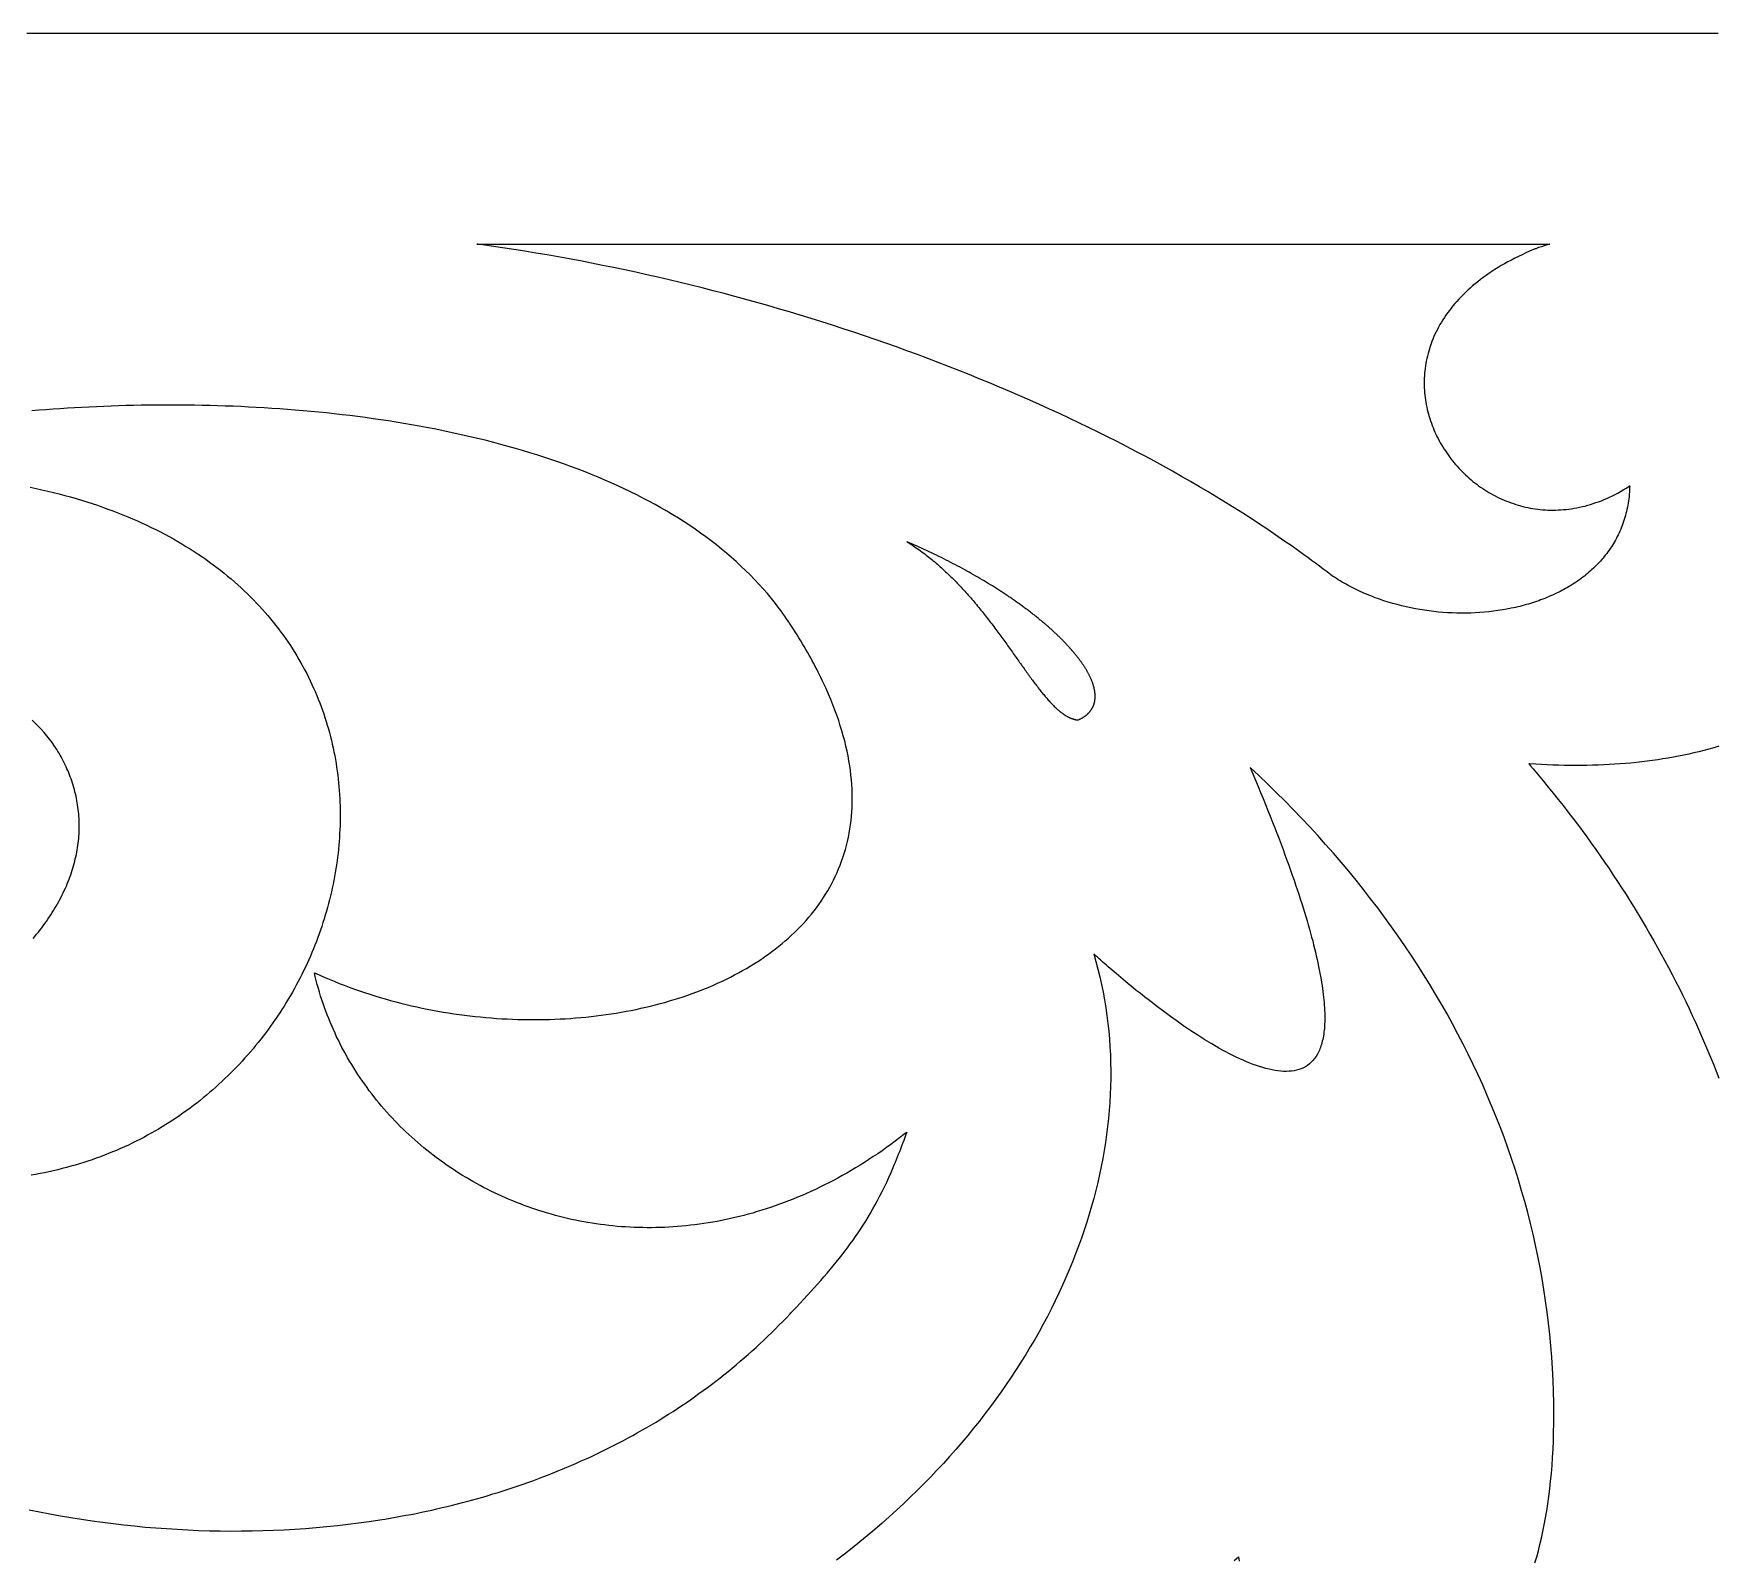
# Model space of a CAD drawing. Extents: x -52 to 65, y -90 to -50.
# Drawn here: x 10.97 to 35.58, y -72.42 to -50.12 of the extents above; entities that cross this region are included whole.
import ezdxf

# ---------------------------------------------------------------- set-up
doc = ezdxf.new("R2010")
doc.units = 0
doc.header["$MEASUREMENT"] = 0
doc.layers.add('LAYER_1', color=18, linetype='CONTINUOUS')

msp = doc.modelspace()

# ---------------------------------------------------------------- linework, layer by layer
at = {"layer": 'LAYER_1'}
for points in [[(35.609, -50.116), (34.656, -50.116), (33.697, -50.116), (32.733, -50.116), (31.763, -50.116), (30.789, -50.116), (29.81, -50.116), (28.827, -50.116), (27.84, -50.116), (26.85, -50.116), (25.857, -50.116), (23.864, -50.116), (21.863, -50.116), (17.853, -50.116), (15.848, -50.116), (13.849, -50.116), (11.857, -50.116), (10.865, -50.116)], [(10.9, -71.713), (11.052, -71.744), (11.205, -71.773), (11.358, -71.801), (11.512, -71.827), (11.666, -71.851), (11.821, -71.874), (11.976, -71.896), (12.131, -71.915), (12.286, -71.933), (12.442, -71.95), (12.598, -71.965), (12.754, -71.978), (12.91, -71.989), (13.067, -71.999), (13.223, -72.008), (13.38, -72.014), (13.537, -72.019), (13.693, -72.022), (13.85, -72.024), (14.007, -72.023), (14.163, -72.021), (14.32, -72.018), (14.476, -72.012), (14.633, -72.005), (14.789, -71.996), (14.945, -71.985), (15.101, -71.973), (15.256, -71.959), (15.411, -71.943), (15.566, -71.925), (15.721, -71.905), (15.875, -71.884), (16.029, -71.861), (16.105, -71.848), (16.182, -71.835), (16.259, -71.822), (16.335, -71.808), (16.411, -71.794), (16.487, -71.78), (16.563, -71.765), (16.639, -71.749), (16.715, -71.733), (16.791, -71.717), (16.866, -71.7), (16.942, -71.682), (17.017, -71.664), (17.092, -71.646), (17.167, -71.627), (17.241, -71.608), (17.316, -71.588), (17.39, -71.568), (17.465, -71.547), (17.539, -71.526), (17.613, -71.504), (17.686, -71.482), (17.76, -71.459), (17.833, -71.436), (17.906, -71.412), (17.979, -71.388), (18.052, -71.364), (18.125, -71.339), (18.197, -71.313), (18.269, -71.287), (18.341, -71.26), (18.413, -71.233), (18.484, -71.206), (18.556, -71.178), (18.627, -71.149), (18.698, -71.12), (18.768, -71.091), (18.838, -71.061), (18.909, -71.03), (18.978, -70.999), (19.048, -70.968), (19.118, -70.936), (19.187, -70.903), (19.256, -70.87), (19.324, -70.837), (19.392, -70.803), (19.461, -70.768), (19.528, -70.733), (19.596, -70.698), (19.663, -70.662), (19.73, -70.625), (19.797, -70.588), (19.863, -70.55), (19.929, -70.512), (19.995, -70.474), (20.061, -70.434), (20.126, -70.395), (20.191, -70.355), (20.255, -70.314), (20.32, -70.273), (20.384, -70.231), (20.447, -70.189), (20.511, -70.146), (20.574, -70.103), (20.636, -70.059), (20.699, -70.014), (20.761, -69.969), (20.822, -69.924), (20.884, -69.878), (20.944, -69.832), (21.005, -69.785), (21.065, -69.737), (21.125, -69.689), (21.185, -69.64), (21.244, -69.591), (21.303, -69.541), (21.361, -69.491), (21.419, -69.44), (21.477, -69.389), (21.534, -69.337), (21.591, -69.285), (21.647, -69.232), (21.704, -69.178), (21.759, -69.124), (21.815, -69.07), (21.869, -69.014), (21.924, -68.959), (21.978, -68.903), (22.032, -68.846), (22.045, -68.831), (22.048, -68.828), (22.049, -68.827), (22.05, -68.827), (22.05, -68.826), (22.051, -68.825), (22.054, -68.822), (22.068, -68.807), (22.124, -68.748), (22.178, -68.69), (22.231, -68.632), (22.283, -68.576), (22.334, -68.52), (22.384, -68.465), (22.433, -68.411), (22.481, -68.357), (22.528, -68.303), (22.574, -68.25), (22.619, -68.196), (22.664, -68.143), (22.707, -68.091), (22.75, -68.038), (22.792, -67.985), (22.833, -67.931), (22.874, -67.878), (22.913, -67.824), (22.953, -67.77), (22.991, -67.715), (23.029, -67.66), (23.066, -67.604), (23.103, -67.547), (23.139, -67.49), (23.175, -67.431), (23.21, -67.372), (23.244, -67.311), (23.279, -67.249), (23.313, -67.186), (23.346, -67.122), (23.379, -67.057), (23.412, -66.989), (23.445, -66.921), (23.477, -66.85), (23.509, -66.778), (23.541, -66.704), (23.557, -66.667), (23.573, -66.629), (23.589, -66.59), (23.605, -66.551), (23.62, -66.511), (23.636, -66.471), (23.652, -66.431), (23.668, -66.389), (23.683, -66.348), (23.699, -66.305), (23.715, -66.262), (23.73, -66.219), (23.738, -66.197), (23.74, -66.191), (23.741, -66.19), (23.741, -66.19), (23.741, -66.19), (23.74, -66.19), (23.738, -66.192), (23.73, -66.198), (23.698, -66.223), (23.634, -66.272), (23.57, -66.32), (23.506, -66.367), (23.442, -66.414), (23.378, -66.459), (23.314, -66.503), (23.249, -66.546), (23.184, -66.589), (23.12, -66.63), (23.055, -66.671), (22.99, -66.71), (22.925, -66.749), (22.86, -66.787), (22.795, -66.823), (22.73, -66.859), (22.665, -66.894), (22.599, -66.928), (22.534, -66.961), (22.469, -66.994), (22.403, -67.025), (22.338, -67.055), (22.272, -67.085), (22.207, -67.113), (22.141, -67.141), (22.076, -67.168), (22.01, -67.194), (21.945, -67.219), (21.879, -67.243), (21.814, -67.267), (21.748, -67.289), (21.683, -67.311), (21.617, -67.331), (21.552, -67.351), (21.486, -67.371), (21.421, -67.389), (21.356, -67.406), (21.29, -67.423), (21.225, -67.439), (21.16, -67.453), (21.095, -67.468), (21.03, -67.481), (20.965, -67.493), (20.9, -67.505), (20.835, -67.516), (20.77, -67.526), (20.706, -67.535), (20.641, -67.544), (20.577, -67.551), (20.513, -67.558), (20.448, -67.564), (20.384, -67.57), (20.32, -67.574), (20.257, -67.578), (20.193, -67.581), (20.129, -67.583), (20.066, -67.585), (20.003, -67.586), (19.939, -67.586), (19.877, -67.585), (19.814, -67.584), (19.751, -67.582), (19.689, -67.579), (19.626, -67.575), (19.564, -67.571), (19.503, -67.566), (19.441, -67.56), (19.379, -67.553), (19.318, -67.546), (19.257, -67.538), (19.196, -67.53), (19.136, -67.52), (19.075, -67.51), (19.015, -67.5), (18.955, -67.488), (18.895, -67.476), (18.836, -67.464), (18.777, -67.45), (18.718, -67.436), (18.659, -67.422), (18.601, -67.406), (18.543, -67.39), (18.485, -67.374), (18.427, -67.356), (18.37, -67.338), (18.313, -67.32), (18.256, -67.301), (18.2, -67.281), (18.144, -67.26), (18.088, -67.239), (18.032, -67.218), (17.977, -67.195), (17.922, -67.172), (17.868, -67.149), (17.814, -67.125), (17.76, -67.1), (17.706, -67.075), (17.653, -67.049), (17.601, -67.023), (17.548, -66.996), (17.496, -66.968), (17.445, -66.94), (17.393, -66.911), (17.342, -66.882), (17.292, -66.852), (17.242, -66.822), (17.192, -66.791), (17.143, -66.759), (17.094, -66.727), (17.045, -66.694), (16.997, -66.661), (16.95, -66.628), (16.903, -66.594), (16.856, -66.559), (16.809, -66.524), (16.764, -66.488), (16.718, -66.452), (16.673, -66.415), (16.629, -66.378), (16.585, -66.34), (16.541, -66.302), (16.498, -66.263), (16.455, -66.224), (16.413, -66.184), (16.371, -66.144), (16.33, -66.104), (16.29, -66.063), (16.25, -66.021), (16.21, -65.979), (16.171, -65.937), (16.132, -65.894), (16.094, -65.85), (16.056, -65.807), (16.019, -65.762), (15.983, -65.718), (15.947, -65.673), (15.912, -65.627), (15.877, -65.581), (15.843, -65.535), (15.809, -65.488), (15.776, -65.441), (15.743, -65.393), (15.711, -65.345), (15.68, -65.297), (15.649, -65.248), (15.619, -65.199), (15.589, -65.149), (15.56, -65.1), (15.532, -65.049), (15.504, -64.999), (15.477, -64.948), (15.451, -64.896), (15.425, -64.844), (15.399, -64.792), (15.375, -64.74), (15.351, -64.687), (15.328, -64.634), (15.305, -64.58), (15.283, -64.526), (15.262, -64.472), (15.241, -64.418), (15.221, -64.363), (15.202, -64.308), (15.183, -64.252), (15.165, -64.197), (15.148, -64.141), (15.132, -64.084), (15.116, -64.027), (15.101, -63.97), (15.087, -63.913), (15.073, -63.856), (15.145, -63.888), (15.217, -63.92), (15.289, -63.951), (15.362, -63.981), (15.436, -64.011), (15.509, -64.039), (15.583, -64.067), (15.658, -64.094), (15.732, -64.12), (15.807, -64.146), (15.882, -64.17), (15.958, -64.194), (16.034, -64.217), (16.11, -64.239), (16.186, -64.26), (16.263, -64.281), (16.339, -64.301), (16.416, -64.32), (16.493, -64.338), (16.57, -64.355), (16.648, -64.372), (16.725, -64.388), (16.803, -64.403), (16.881, -64.417), (16.959, -64.431), (17.037, -64.443), (17.115, -64.455), (17.193, -64.466), (17.271, -64.477), (17.349, -64.486), (17.427, -64.495), (17.505, -64.503), (17.583, -64.51), (17.661, -64.517), (17.739, -64.523), (17.817, -64.528), (17.895, -64.532), (17.973, -64.535), (18.051, -64.538), (18.128, -64.54), (18.206, -64.541), (18.283, -64.541), (18.36, -64.541), (18.437, -64.54), (18.514, -64.538), (18.591, -64.535), (18.667, -64.532), (18.744, -64.528), (18.82, -64.523), (18.895, -64.517), (18.971, -64.511), (19.046, -64.504), (19.121, -64.496), (19.195, -64.487), (19.27, -64.478), (19.344, -64.467), (19.417, -64.457), (19.49, -64.445), (19.563, -64.433), (19.636, -64.42), (19.708, -64.406), (19.779, -64.391), (19.851, -64.376), (19.921, -64.36), (19.992, -64.343), (20.061, -64.326), (20.131, -64.307), (20.2, -64.289), (20.268, -64.269), (20.336, -64.248), (20.403, -64.227), (20.47, -64.206), (20.536, -64.183), (20.601, -64.16), (20.666, -64.136), (20.73, -64.111), (20.794, -64.086), (20.857, -64.06), (20.92, -64.033), (20.981, -64.005), (21.042, -63.977), (21.103, -63.948), (21.162, -63.918), (21.221, -63.888), (21.279, -63.857), (21.337, -63.825), (21.393, -63.793), (21.449, -63.76), (21.504, -63.726), (21.559, -63.691), (21.612, -63.656), (21.665, -63.62), (21.716, -63.583), (21.767, -63.546), (21.817, -63.508), (21.867, -63.469), (21.915, -63.43), (21.962, -63.39), (22.008, -63.349), (22.054, -63.307), (22.098, -63.265), (22.142, -63.222), (22.184, -63.179), (22.226, -63.135), (22.266, -63.09), (22.306, -63.044), (22.344, -62.998), (22.382, -62.951), (22.418, -62.904), (22.453, -62.855), (22.487, -62.806), (22.52, -62.757), (22.552, -62.707), (22.583, -62.656), (22.612, -62.604), (22.641, -62.552), (22.668, -62.499), (22.694, -62.446), (22.719, -62.391), (22.742, -62.336), (22.765, -62.281), (22.786, -62.225), (22.806, -62.168), (22.824, -62.11), (22.841, -62.052), (22.857, -61.994), (22.872, -61.934), (22.885, -61.874), (22.897, -61.813), (22.908, -61.752), (22.917, -61.69), (22.925, -61.627), (22.931, -61.564), (22.936, -61.5), (22.94, -61.436), (22.942, -61.37), (22.942, -61.305), (22.941, -61.238), (22.939, -61.171), (22.935, -61.103), (22.93, -61.035), (22.923, -60.966), (22.915, -60.896), (22.905, -60.826), (22.893, -60.755), (22.88, -60.684), (22.865, -60.612), (22.849, -60.539), (22.831, -60.465), (22.811, -60.391), (22.79, -60.317), (22.767, -60.242), (22.743, -60.166), (22.716, -60.089), (22.688, -60.012), (22.658, -59.935), (22.627, -59.857), (22.594, -59.778), (22.559, -59.698), (22.541, -59.658), (22.522, -59.618), (22.503, -59.578), (22.483, -59.537), (22.463, -59.497), (22.443, -59.456), (22.422, -59.415), (22.401, -59.374), (22.379, -59.333), (22.357, -59.292), (22.334, -59.25), (22.311, -59.209), (22.287, -59.167), (22.263, -59.125), (22.238, -59.083), (22.213, -59.041), (22.188, -58.998), (22.162, -58.956), (22.135, -58.913), (22.108, -58.87), (22.081, -58.827), (22.053, -58.784), (22.025, -58.741), (22.017, -58.73), (22.016, -58.728), (22.015, -58.727), (22.014, -58.726), (22.013, -58.724), (22.006, -58.714), (21.981, -58.676), (21.954, -58.638), (21.928, -58.6), (21.9, -58.563), (21.873, -58.526), (21.845, -58.489), (21.817, -58.453), (21.759, -58.38), (21.7, -58.309), (21.639, -58.239), (21.577, -58.17), (21.513, -58.102), (21.448, -58.036), (21.382, -57.97), (21.314, -57.905), (21.245, -57.841), (21.174, -57.778), (21.102, -57.717), (21.029, -57.656), (20.955, -57.597), (20.879, -57.538), (20.802, -57.48), (20.724, -57.424), (20.644, -57.368), (20.564, -57.313), (20.482, -57.259), (20.399, -57.207), (20.315, -57.155), (20.23, -57.104), (20.143, -57.054), (20.056, -57.005), (19.968, -56.957), (19.879, -56.91), (19.788, -56.864), (19.697, -56.819), (19.605, -56.775), (19.511, -56.731), (19.417, -56.689), (19.322, -56.647), (19.226, -56.606), (19.129, -56.566), (19.032, -56.528), (18.933, -56.489), (18.834, -56.452), (18.734, -56.416), (18.634, -56.38), (18.532, -56.346), (18.43, -56.312), (18.327, -56.279), (18.224, -56.247), (18.119, -56.215), (18.015, -56.185), (17.909, -56.155), (17.803, -56.126), (17.697, -56.098), (17.589, -56.07), (17.482, -56.044), (17.374, -56.018), (17.265, -55.993), (17.156, -55.969), (17.046, -55.945), (16.936, -55.922), (16.826, -55.9), (16.715, -55.879), (16.604, -55.858), (16.493, -55.839), (16.381, -55.819), (16.269, -55.801), (16.157, -55.783), (16.044, -55.766), (15.931, -55.75), (15.818, -55.734), (15.705, -55.719), (15.591, -55.705), (15.478, -55.692), (15.364, -55.679), (15.25, -55.666), (15.136, -55.655), (15.022, -55.644), (14.908, -55.634), (14.794, -55.624), (14.68, -55.615), (14.566, -55.606), (14.452, -55.599), (14.338, -55.591), (14.224, -55.585), (14.11, -55.579), (13.997, -55.573), (13.883, -55.568), (13.77, -55.564), (13.656, -55.56), (13.543, -55.557), (13.43, -55.555), (13.318, -55.553), (13.205, -55.551), (13.093, -55.55), (12.982, -55.55), (12.87, -55.55), (12.759, -55.551), (12.648, -55.552), (12.538, -55.553), (12.428, -55.555), (12.318, -55.558), (12.209, -55.561), (12.101, -55.565), (11.992, -55.569), (11.885, -55.574), (11.778, -55.579), (11.671, -55.584), (11.565, -55.59), (11.46, -55.596), (11.355, -55.603), (11.25, -55.611), (11.147, -55.618), (11.044, -55.626), (10.942, -55.635)], [(10.915, -56.752), (11.002, -56.771), (11.088, -56.79), (11.173, -56.809), (11.258, -56.83), (11.341, -56.851), (11.423, -56.873), (11.505, -56.895), (11.586, -56.918), (11.665, -56.942), (11.744, -56.967), (11.822, -56.992), (11.899, -57.017), (11.975, -57.044), (12.051, -57.071), (12.125, -57.098), (12.199, -57.126), (12.271, -57.155), (12.343, -57.185), (12.414, -57.214), (12.484, -57.245), (12.553, -57.276), (12.621, -57.308), (12.688, -57.34), (12.755, -57.373), (12.82, -57.406), (12.885, -57.44), (12.949, -57.474), (13.012, -57.509), (13.074, -57.545), (13.135, -57.581), (13.195, -57.617), (13.255, -57.654), (13.313, -57.692), (13.371, -57.73), (13.428, -57.768), (13.484, -57.807), (13.54, -57.847), (13.594, -57.887), (13.648, -57.927), (13.7, -57.968), (13.752, -58.009), (13.804, -58.051), (13.854, -58.093), (13.903, -58.136), (13.952, -58.179), (14, -58.222), (14.047, -58.266), (14.093, -58.31), (14.138, -58.355), (14.183, -58.4), (14.226, -58.446), (14.269, -58.492), (14.311, -58.538), (14.353, -58.584), (14.393, -58.631), (14.433, -58.679), (14.472, -58.726), (14.51, -58.774), (14.547, -58.823), (14.584, -58.871), (14.619, -58.92), (14.654, -58.97), (14.688, -59.019), (14.722, -59.069), (14.754, -59.119), (14.786, -59.17), (14.817, -59.221), (14.847, -59.272), (14.877, -59.323), (14.906, -59.375), (14.933, -59.427), (14.961, -59.479), (14.987, -59.531), (15.013, -59.584), (15.038, -59.637), (15.062, -59.69), (15.085, -59.743), (15.108, -59.797), (15.13, -59.851), (15.151, -59.905), (15.171, -59.959), (15.191, -60.013), (15.21, -60.068), (15.228, -60.123), (15.246, -60.178), (15.262, -60.233), (15.278, -60.288), (15.294, -60.343), (15.308, -60.399), (15.322, -60.455), (15.335, -60.511), (15.348, -60.567), (15.359, -60.623), (15.37, -60.679), (15.38, -60.735), (15.39, -60.792), (15.399, -60.848), (15.407, -60.905), (15.414, -60.962), (15.421, -61.019), (15.427, -61.076), (15.433, -61.132), (15.437, -61.19), (15.441, -61.247), (15.444, -61.304), (15.447, -61.361), (15.449, -61.418), (15.45, -61.475), (15.451, -61.533), (15.45, -61.59), (15.45, -61.647), (15.448, -61.705), (15.446, -61.762), (15.443, -61.819), (15.44, -61.877), (15.435, -61.934), (15.431, -61.991), (15.425, -62.048), (15.419, -62.106), (15.412, -62.163), (15.405, -62.22), (15.397, -62.277), (15.388, -62.334), (15.379, -62.391), (15.369, -62.448), (15.358, -62.505), (15.347, -62.561), (15.335, -62.618), (15.322, -62.674), (15.309, -62.731), (15.295, -62.787), (15.281, -62.843), (15.265, -62.899), (15.25, -62.955), (15.233, -63.011), (15.217, -63.067), (15.199, -63.122), (15.181, -63.177), (15.162, -63.233), (15.143, -63.288), (15.123, -63.342), (15.102, -63.397), (15.081, -63.451), (15.059, -63.506), (15.037, -63.56), (15.014, -63.614), (14.99, -63.667), (14.966, -63.721), (14.941, -63.774), (14.916, -63.827), (14.89, -63.88), (14.863, -63.932), (14.836, -63.984), (14.808, -64.036), (14.78, -64.088), (14.751, -64.14), (14.722, -64.191), (14.692, -64.242), (14.661, -64.292), (14.63, -64.343), (14.599, -64.393), (14.567, -64.442), (14.534, -64.492), (14.5, -64.541), (14.467, -64.59), (14.432, -64.638), (14.397, -64.686), (14.362, -64.734), (14.326, -64.782), (14.289, -64.829), (14.252, -64.875), (14.214, -64.922), (14.176, -64.968), (14.137, -65.013), (14.098, -65.058), (14.058, -65.103), (14.018, -65.148), (13.977, -65.192), (13.936, -65.235), (13.894, -65.278), (13.852, -65.321), (13.809, -65.363), (13.765, -65.405), (13.721, -65.447), (13.677, -65.488), (13.632, -65.528), (13.587, -65.568), (13.541, -65.608), (13.494, -65.647), (13.447, -65.686), (13.4, -65.724), (13.352, -65.762), (13.304, -65.799), (13.255, -65.836), (13.205, -65.872), (13.156, -65.907), (13.105, -65.943), (13.054, -65.977), (13.003, -66.011), (12.951, -66.045), (12.899, -66.078), (12.847, -66.11), (12.793, -66.142), (12.74, -66.173), (12.686, -66.204), (12.631, -66.234), (12.576, -66.264), (12.521, -66.293), (12.465, -66.321), (12.409, -66.349), (12.352, -66.376), (12.295, -66.402), (12.237, -66.428), (12.179, -66.454), (12.12, -66.478), (12.061, -66.502), (12.002, -66.526), (11.942, -66.548), (11.882, -66.57), (11.821, -66.592), (11.76, -66.612), (11.699, -66.632), (11.637, -66.652), (11.574, -66.67), (11.511, -66.688), (11.448, -66.706), (11.385, -66.722), (11.321, -66.738), (11.256, -66.753), (11.191, -66.767), (11.126, -66.781), (11.06, -66.794), (10.994, -66.806), (10.928, -66.817)], [(10.958, -63.354), (10.984, -63.323), (11.01, -63.292), (11.035, -63.261), (11.06, -63.23), (11.084, -63.199), (11.107, -63.167), (11.13, -63.136), (11.153, -63.104), (11.175, -63.072), (11.197, -63.04), (11.218, -63.008), (11.238, -62.976), (11.258, -62.944), (11.278, -62.912), (11.297, -62.88), (11.315, -62.848), (11.333, -62.815), (11.351, -62.783), (11.368, -62.75), (11.384, -62.718), (11.4, -62.685), (11.415, -62.652), (11.43, -62.62), (11.445, -62.587), (11.458, -62.554), (11.472, -62.521), (11.485, -62.488), (11.497, -62.456), (11.509, -62.423), (11.52, -62.39), (11.531, -62.357), (11.541, -62.324), (11.551, -62.291), (11.56, -62.257), (11.568, -62.224), (11.576, -62.191), (11.584, -62.158), (11.591, -62.125), (11.598, -62.092), (11.604, -62.059), (11.609, -62.026), (11.614, -61.993), (11.618, -61.96), (11.622, -61.926), (11.625, -61.893), (11.628, -61.86), (11.63, -61.827), (11.632, -61.794), (11.633, -61.761), (11.634, -61.728), (11.634, -61.696), (11.634, -61.663), (11.633, -61.63), (11.631, -61.597), (11.629, -61.564), (11.626, -61.532), (11.623, -61.499), (11.619, -61.466), (11.615, -61.434), (11.61, -61.401), (11.605, -61.369), (11.599, -61.336), (11.593, -61.304), (11.586, -61.272), (11.578, -61.24), (11.57, -61.207), (11.562, -61.175), (11.553, -61.143), (11.544, -61.112), (11.534, -61.081), (11.524, -61.05), (11.513, -61.019), (11.502, -60.989), (11.491, -60.959), (11.479, -60.929), (11.467, -60.899), (11.454, -60.87), (11.441, -60.841), (11.428, -60.812), (11.414, -60.783), (11.4, -60.755), (11.385, -60.727), (11.37, -60.699), (11.354, -60.672), (11.339, -60.645), (11.322, -60.618), (11.306, -60.591), (11.271, -60.539), (11.235, -60.487), (11.198, -60.437), (11.159, -60.388), (11.119, -60.34), (11.077, -60.293), (11.034, -60.247), (10.989, -60.202), (10.943, -60.158)], [(35.618, -60.541), (35.546, -60.563), (35.474, -60.583), (35.401, -60.603), (35.328, -60.622), (35.254, -60.639), (35.18, -60.656), (35.105, -60.672), (35.03, -60.687), (34.954, -60.702), (34.878, -60.715), (34.801, -60.728), (34.724, -60.74), (34.647, -60.751), (34.569, -60.761), (34.491, -60.77), (34.412, -60.779), (34.333, -60.787), (34.254, -60.794), (34.174, -60.8), (34.094, -60.806), (34.013, -60.81), (33.933, -60.814), (33.851, -60.818), (33.77, -60.82), (33.688, -60.822), (33.606, -60.823), (33.524, -60.823), (33.441, -60.823), (33.358, -60.822), (33.275, -60.82), (33.192, -60.817), (33.108, -60.814), (33.024, -60.811), (32.94, -60.806), (32.855, -60.801), (32.845, -60.8), (32.842, -60.8), (32.841, -60.8), (32.84, -60.8), (32.84, -60.8), (32.841, -60.801), (32.845, -60.806), (32.864, -60.828), (32.902, -60.872), (32.976, -60.961), (33.05, -61.05), (33.124, -61.139), (33.196, -61.229), (33.268, -61.319), (33.339, -61.409), (33.41, -61.5), (33.48, -61.591), (33.549, -61.682), (33.617, -61.774), (33.685, -61.866), (33.752, -61.959), (33.818, -62.052), (33.883, -62.145), (33.948, -62.239), (34.012, -62.332), (34.075, -62.427), (34.138, -62.521), (34.2, -62.616), (34.261, -62.711), (34.321, -62.807), (34.381, -62.903), (34.439, -62.999), (34.498, -63.095), (34.555, -63.192), (34.611, -63.289), (34.667, -63.387), (34.722, -63.484), (34.777, -63.582), (34.83, -63.681), (34.883, -63.78), (34.935, -63.879), (34.986, -63.978), (35.036, -64.077), (35.086, -64.177), (35.135, -64.277), (35.183, -64.378), (35.23, -64.479), (35.277, -64.58), (35.322, -64.681), (35.367, -64.783), (35.411, -64.884), (35.455, -64.987), (35.497, -65.089), (35.539, -65.192), (35.58, -65.295), (35.62, -65.398)], [(32.928, -72.489), (32.954, -72.402), (32.979, -72.312), (33.002, -72.22), (33.024, -72.126), (33.045, -72.03), (33.065, -71.932), (33.084, -71.831), (33.101, -71.729), (33.117, -71.624), (33.132, -71.517), (33.146, -71.407), (33.158, -71.296), (33.169, -71.182), (33.178, -71.066), (33.186, -70.947), (33.193, -70.826), (33.198, -70.703), (33.202, -70.578), (33.204, -70.45), (33.205, -70.32), (33.204, -70.151), (33.2, -69.983), (33.194, -69.815), (33.186, -69.648), (33.175, -69.482), (33.162, -69.315), (33.146, -69.15), (33.128, -68.984), (33.108, -68.82), (33.085, -68.655), (33.06, -68.492), (33.033, -68.329), (33.004, -68.166), (32.972, -68.004), (32.938, -67.843), (32.901, -67.682), (32.863, -67.522), (32.822, -67.362), (32.779, -67.203), (32.734, -67.045), (32.687, -66.887), (32.637, -66.73), (32.585, -66.574), (32.532, -66.418), (32.476, -66.263), (32.418, -66.109), (32.357, -65.955), (32.295, -65.802), (32.231, -65.65), (32.164, -65.498), (32.096, -65.348), (32.025, -65.198), (31.953, -65.048), (31.878, -64.9), (31.801, -64.752), (31.723, -64.605), (31.642, -64.459), (31.56, -64.314), (31.475, -64.169), (31.389, -64.026), (31.3, -63.883), (31.21, -63.741), (31.118, -63.6), (31.023, -63.46), (30.927, -63.32), (30.829, -63.182), (30.73, -63.044), (30.628, -62.907), (30.525, -62.772), (30.419, -62.637), (30.312, -62.503), (30.204, -62.37), (30.093, -62.238), (29.981, -62.107), (29.866, -61.977), (29.751, -61.848), (29.633, -61.72), (29.514, -61.593), (29.393, -61.467), (29.27, -61.342), (29.145, -61.218), (29.019, -61.095), (28.892, -60.973), (28.762, -60.852), (28.802, -60.945), (28.841, -61.038), (28.879, -61.129), (28.916, -61.219), (28.952, -61.308), (28.988, -61.395), (29.023, -61.482), (29.057, -61.567), (29.09, -61.651), (29.122, -61.734), (29.154, -61.815), (29.185, -61.896), (29.215, -61.975), (29.244, -62.054), (29.272, -62.131), (29.3, -62.207), (29.327, -62.282), (29.353, -62.356), (29.379, -62.428), (29.404, -62.5), (29.428, -62.571), (29.451, -62.64), (29.474, -62.708), (29.496, -62.776), (29.517, -62.842), (29.537, -62.907), (29.557, -62.971), (29.576, -63.034), (29.595, -63.096), (29.612, -63.157), (29.63, -63.218), (29.646, -63.277), (29.662, -63.334), (29.677, -63.391), (29.691, -63.447), (29.705, -63.502), (29.718, -63.557), (29.73, -63.61), (29.742, -63.662), (29.754, -63.713), (29.764, -63.763), (29.774, -63.812), (29.783, -63.86), (29.792, -63.908), (29.8, -63.954), (29.808, -64), (29.815, -64.044), (29.821, -64.088), (29.827, -64.131), (29.832, -64.173), (29.837, -64.214), (29.841, -64.254), (29.844, -64.293), (29.847, -64.331), (29.85, -64.369), (29.852, -64.405), (29.853, -64.441), (29.854, -64.476), (29.854, -64.51), (29.854, -64.544), (29.853, -64.576), (29.852, -64.608), (29.85, -64.638), (29.848, -64.669), (29.845, -64.698), (29.842, -64.726), (29.838, -64.754), (29.834, -64.781), (29.829, -64.807), (29.824, -64.832), (29.818, -64.857), (29.812, -64.881), (29.805, -64.904), (29.798, -64.926), (29.791, -64.948), (29.783, -64.969), (29.775, -64.989), (29.766, -65.009), (29.757, -65.028), (29.747, -65.046), (29.727, -65.08), (29.705, -65.111), (29.681, -65.14), (29.656, -65.166), (29.63, -65.19), (29.602, -65.211), (29.572, -65.23), (29.541, -65.247), (29.509, -65.261), (29.476, -65.273), (29.442, -65.282), (29.406, -65.29), (29.369, -65.295), (29.331, -65.298), (29.292, -65.299), (29.252, -65.299), (29.211, -65.296), (29.169, -65.292), (29.127, -65.285), (29.083, -65.278), (29.039, -65.268), (28.993, -65.257), (28.948, -65.244), (28.901, -65.229), (28.854, -65.214), (28.806, -65.196), (28.758, -65.178), (28.709, -65.158), (28.66, -65.136), (28.61, -65.114), (28.56, -65.09), (28.51, -65.066), (28.459, -65.04), (28.408, -65.013), (28.357, -64.986), (28.306, -64.957), (28.203, -64.898), (28.1, -64.835), (27.997, -64.771), (27.895, -64.704), (27.794, -64.635), (27.694, -64.565), (27.596, -64.495), (27.499, -64.424), (27.405, -64.353), (27.313, -64.283), (27.268, -64.249), (27.224, -64.214), (27.181, -64.18), (27.139, -64.146), (27.097, -64.113), (27.057, -64.08), (27.017, -64.048), (26.979, -64.016), (26.941, -63.985), (26.905, -63.955), (26.87, -63.926), (26.836, -63.897), (26.803, -63.869), (26.772, -63.842), (26.742, -63.817), (26.713, -63.792), (26.686, -63.768), (26.66, -63.745), (26.636, -63.724), (26.613, -63.704), (26.592, -63.685), (26.572, -63.668), (26.554, -63.652), (26.538, -63.637), (26.523, -63.624), (26.511, -63.612), (26.5, -63.602), (26.491, -63.594), (26.484, -63.588), (26.479, -63.583), (26.476, -63.58), (26.474, -63.579), (26.506, -63.691), (26.536, -63.802), (26.563, -63.914), (26.588, -64.027), (26.611, -64.14), (26.631, -64.253), (26.65, -64.367), (26.666, -64.481), (26.681, -64.596), (26.693, -64.71), (26.703, -64.825), (26.711, -64.941), (26.717, -65.056), (26.72, -65.172), (26.722, -65.288), (26.722, -65.404), (26.719, -65.521), (26.715, -65.637), (26.708, -65.754), (26.7, -65.87), (26.689, -65.987), (26.677, -66.104), (26.662, -66.221), (26.645, -66.338), (26.627, -66.455), (26.606, -66.572), (26.584, -66.689), (26.559, -66.806), (26.533, -66.923), (26.505, -67.04), (26.474, -67.157), (26.442, -67.273), (26.408, -67.39), (26.372, -67.506), (26.334, -67.622), (26.295, -67.738), (26.253, -67.854), (26.209, -67.97), (26.164, -68.085), (26.117, -68.2), (26.068, -68.315), (26.017, -68.429), (25.964, -68.543), (25.91, -68.657), (25.854, -68.77), (25.796, -68.884), (25.736, -68.996), (25.674, -69.108), (25.611, -69.22), (25.546, -69.331), (25.479, -69.442), (25.41, -69.552), (25.34, -69.662), (25.268, -69.772), (25.194, -69.88), (25.119, -69.988), (25.042, -70.096), (24.963, -70.203), (24.883, -70.309), (24.801, -70.415), (24.717, -70.52), (24.632, -70.624), (24.545, -70.728), (24.456, -70.83), (24.366, -70.933), (24.274, -71.034), (24.181, -71.134), (24.086, -71.234), (23.989, -71.333), (23.891, -71.431), (23.791, -71.528), (23.69, -71.625), (23.588, -71.72), (23.483, -71.815), (23.377, -71.908), (23.27, -72.001), (23.161, -72.092), (23.051, -72.183), (22.939, -72.273), (22.826, -72.361), (22.712, -72.449)], [(28.527, -72.454), (28.59, -72.403), (28.6, -72.464)]]:
    msp.add_lwpolyline(points, dxfattribs=at)
for points in [[(33.148, -53.194), (33.106, -53.207), (33.064, -53.22), (33.023, -53.233), (32.982, -53.247), (32.941, -53.262), (32.931, -53.265), (32.928, -53.266), (32.928, -53.267), (32.927, -53.267), (32.927, -53.267), (32.927, -53.267), (32.927, -53.267), (32.926, -53.267), (32.923, -53.269), (32.908, -53.275), (32.851, -53.299), (32.795, -53.324), (32.741, -53.35), (32.687, -53.375), (32.635, -53.402), (32.583, -53.428), (32.533, -53.455), (32.484, -53.483), (32.436, -53.51), (32.389, -53.539), (32.344, -53.567), (32.299, -53.596), (32.256, -53.625), (32.213, -53.655), (32.172, -53.685), (32.131, -53.715), (32.092, -53.746), (32.054, -53.776), (32.017, -53.807), (31.981, -53.839), (31.946, -53.871), (31.912, -53.903), (31.879, -53.935), (31.847, -53.967), (31.816, -54), (31.786, -54.033), (31.757, -54.066), (31.729, -54.099), (31.702, -54.133), (31.676, -54.167), (31.65, -54.201), (31.626, -54.235), (31.603, -54.269), (31.581, -54.304), (31.559, -54.338), (31.539, -54.373), (31.519, -54.408), (31.501, -54.443), (31.483, -54.478), (31.466, -54.513), (31.451, -54.549), (31.436, -54.584), (31.421, -54.62), (31.408, -54.655), (31.396, -54.691), (31.384, -54.727), (31.374, -54.763), (31.364, -54.798), (31.355, -54.834), (31.346, -54.87), (31.339, -54.906), (31.333, -54.942), (31.327, -54.978), (31.322, -55.014), (31.318, -55.05), (31.314, -55.085), (31.312, -55.121), (31.31, -55.157), (31.309, -55.193), (31.309, -55.228), (31.309, -55.264), (31.31, -55.299), (31.312, -55.334), (31.315, -55.37), (31.318, -55.405), (31.322, -55.44), (31.327, -55.475), (31.333, -55.51), (31.339, -55.544), (31.346, -55.579), (31.353, -55.613), (31.362, -55.647), (31.371, -55.681), (31.38, -55.715), (31.39, -55.748), (31.401, -55.782), (31.413, -55.815), (31.425, -55.848), (31.438, -55.88), (31.451, -55.913), (31.465, -55.945), (31.48, -55.977), (31.495, -56.009), (31.511, -56.04), (31.527, -56.071), (31.544, -56.102), (31.562, -56.133), (31.58, -56.163), (31.598, -56.193), (31.618, -56.222), (31.637, -56.251), (31.658, -56.28), (31.678, -56.309), (31.7, -56.337), (31.721, -56.365), (31.744, -56.392), (31.767, -56.419), (31.79, -56.446), (31.814, -56.472), (31.838, -56.498), (31.863, -56.523), (31.888, -56.548), (31.913, -56.572), (31.94, -56.596), (31.966, -56.62), (31.993, -56.643), (32.02, -56.666), (32.048, -56.688), (32.077, -56.709), (32.105, -56.73), (32.134, -56.751), (32.164, -56.771), (32.194, -56.791), (32.224, -56.81), (32.254, -56.828), (32.285, -56.846), (32.317, -56.863), (32.348, -56.88), (32.38, -56.896), (32.412, -56.912), (32.445, -56.927), (32.478, -56.941), (32.511, -56.955), (32.545, -56.968), (32.579, -56.981), (32.613, -56.992), (32.648, -57.004), (32.682, -57.014), (32.717, -57.024), (32.753, -57.033), (32.788, -57.042), (32.824, -57.049), (32.86, -57.057), (32.896, -57.063), (32.933, -57.069), (32.97, -57.074), (33.007, -57.078), (33.044, -57.081), (33.081, -57.084), (33.119, -57.086), (33.156, -57.087), (33.194, -57.087), (33.232, -57.087), (33.271, -57.085), (33.309, -57.083), (33.348, -57.08), (33.387, -57.077), (33.425, -57.072), (33.464, -57.067), (33.504, -57.06), (33.543, -57.053), (33.582, -57.045), (33.622, -57.036), (33.661, -57.027), (33.701, -57.016), (33.741, -57.004), (33.78, -56.992), (33.82, -56.978), (33.86, -56.964), (33.9, -56.949), (33.94, -56.932), (33.98, -56.915), (34.02, -56.897), (34.061, -56.878), (34.101, -56.858), (34.141, -56.837), (34.181, -56.814), (34.221, -56.791), (34.262, -56.767), (34.302, -56.742), (34.312, -56.735), (34.314, -56.734), (34.315, -56.733), (34.315, -56.733), (34.315, -56.734), (34.315, -56.735), (34.315, -56.739), (34.314, -56.756), (34.313, -56.789), (34.311, -56.822), (34.308, -56.855), (34.305, -56.887), (34.301, -56.92), (34.297, -56.952), (34.292, -56.983), (34.287, -57.014), (34.281, -57.045), (34.274, -57.076), (34.267, -57.106), (34.26, -57.136), (34.252, -57.166), (34.244, -57.196), (34.235, -57.225), (34.225, -57.254), (34.216, -57.282), (34.205, -57.31), (34.194, -57.338), (34.183, -57.366), (34.171, -57.393), (34.159, -57.42), (34.146, -57.447), (34.133, -57.473), (34.12, -57.499), (34.106, -57.525), (34.091, -57.551), (34.077, -57.576), (34.061, -57.601), (34.046, -57.625), (34.03, -57.649), (34.013, -57.673), (33.996, -57.697), (33.979, -57.72), (33.961, -57.743), (33.943, -57.766), (33.924, -57.788), (33.906, -57.81), (33.886, -57.832), (33.867, -57.854), (33.847, -57.875), (33.826, -57.896), (33.806, -57.916), (33.785, -57.936), (33.763, -57.956), (33.741, -57.976), (33.719, -57.995), (33.697, -58.014), (33.674, -58.033), (33.651, -58.051), (33.628, -58.07), (33.604, -58.087), (33.58, -58.105), (33.556, -58.122), (33.531, -58.139), (33.506, -58.155), (33.481, -58.172), (33.455, -58.188), (33.429, -58.203), (33.403, -58.219), (33.377, -58.234), (33.35, -58.248), (33.324, -58.263), (33.297, -58.277), (33.269, -58.291), (33.242, -58.304), (33.214, -58.317), (33.186, -58.33), (33.157, -58.343), (33.129, -58.355), (33.1, -58.367), (33.071, -58.379), (33.042, -58.39), (33.012, -58.401), (32.983, -58.412), (32.953, -58.422), (32.923, -58.433), (32.893, -58.442), (32.862, -58.452), (32.832, -58.461), (32.801, -58.47), (32.77, -58.479), (32.739, -58.487), (32.708, -58.495), (32.676, -58.503), (32.645, -58.51), (32.613, -58.517), (32.581, -58.524), (32.517, -58.536), (32.452, -58.548), (32.387, -58.558), (32.322, -58.567), (32.256, -58.574), (32.19, -58.581), (32.123, -58.586), (32.056, -58.59), (31.989, -58.593), (31.922, -58.594), (31.854, -58.595), (31.787, -58.594), (31.719, -58.592), (31.651, -58.588), (31.583, -58.584), (31.516, -58.578), (31.448, -58.571), (31.38, -58.563), (31.313, -58.553), (31.246, -58.542), (31.179, -58.531), (31.112, -58.517), (31.045, -58.503), (30.979, -58.487), (30.913, -58.47), (30.848, -58.452), (30.783, -58.433), (30.718, -58.412), (30.655, -58.391), (30.623, -58.379), (30.591, -58.368), (30.56, -58.356), (30.528, -58.343), (30.497, -58.331), (30.466, -58.318), (30.435, -58.305), (30.405, -58.291), (30.374, -58.277), (30.344, -58.263), (30.314, -58.249), (30.284, -58.234), (30.254, -58.219), (30.225, -58.204), (30.196, -58.188), (30.166, -58.172), (30.138, -58.156), (30.109, -58.139), (30.081, -58.122), (30.052, -58.105), (30.024, -58.088), (29.997, -58.07), (29.969, -58.052), (29.942, -58.033), (29.887, -57.991), (29.831, -57.949), (29.775, -57.907), (29.719, -57.865), (29.662, -57.823), (29.605, -57.781), (29.548, -57.74), (29.491, -57.698), (29.433, -57.657), (29.375, -57.616), (29.257, -57.534), (29.139, -57.452), (29.019, -57.371), (28.898, -57.291), (28.776, -57.211), (28.653, -57.132), (28.529, -57.053), (28.403, -56.975), (28.276, -56.898), (28.149, -56.821), (28.02, -56.745), (27.89, -56.669), (27.759, -56.594), (27.627, -56.519), (27.494, -56.445), (27.361, -56.372), (27.226, -56.299), (27.09, -56.227), (26.953, -56.156), (26.815, -56.085), (26.677, -56.015), (26.537, -55.945), (26.397, -55.877), (26.256, -55.808), (26.114, -55.741), (25.971, -55.674), (25.827, -55.608), (25.683, -55.542), (25.537, -55.478), (25.391, -55.413), (25.245, -55.35), (25.097, -55.287), (24.949, -55.225), (24.8, -55.164), (24.651, -55.103), (24.501, -55.043), (24.35, -54.984), (24.198, -54.926), (24.046, -54.868), (23.894, -54.811), (23.741, -54.755), (23.587, -54.699), (23.433, -54.645), (23.278, -54.591), (23.123, -54.538), (22.967, -54.485), (22.811, -54.434), (22.654, -54.383), (22.497, -54.333), (22.339, -54.283), (22.181, -54.235), (22.023, -54.187), (21.864, -54.14), (21.705, -54.094), (21.546, -54.049), (21.386, -54.005), (21.226, -53.961), (21.066, -53.919), (20.905, -53.877), (20.745, -53.836), (20.584, -53.796), (20.422, -53.756), (20.261, -53.718), (20.099, -53.68), (19.938, -53.644), (19.776, -53.608), (19.614, -53.573), (19.451, -53.539), (19.289, -53.506), (19.127, -53.473), (18.964, -53.442), (18.802, -53.412), (18.639, -53.382), (18.477, -53.354), (18.314, -53.326), (18.152, -53.299), (17.989, -53.273), (17.827, -53.249), (17.665, -53.225), (17.502, -53.202), (17.462, -53.196), (17.452, -53.195), (17.449, -53.194), (17.449, -53.194), (17.448, -53.194), (17.448, -53.194), (17.448, -53.194), (17.448, -53.194), (17.449, -53.194), (17.451, -53.194), (17.453, -53.194), (17.456, -53.194), (17.46, -53.194), (17.464, -53.194), (17.47, -53.194), (17.476, -53.194), (17.483, -53.194), (17.491, -53.194), (17.499, -53.194), (17.508, -53.194), (17.518, -53.194), (17.529, -53.194), (17.541, -53.194), (17.553, -53.194), (17.566, -53.194), (17.579, -53.194), (17.594, -53.194), (17.609, -53.194), (17.625, -53.194), (17.641, -53.194), (17.658, -53.194), (17.676, -53.194), (17.695, -53.194), (17.714, -53.194), (17.734, -53.194), (17.755, -53.194), (17.776, -53.194), (17.798, -53.194), (17.821, -53.194), (17.844, -53.194), (17.868, -53.194), (17.893, -53.194), (17.918, -53.194), (17.944, -53.194), (17.971, -53.194), (17.998, -53.194), (18.026, -53.194), (18.054, -53.194), (18.083, -53.194), (18.113, -53.194), (18.143, -53.194), (18.174, -53.194), (18.206, -53.194), (18.238, -53.194), (18.27, -53.194), (18.304, -53.194), (18.337, -53.194), (18.372, -53.194), (18.407, -53.194), (18.442, -53.194), (18.479, -53.194), (18.515, -53.194), (18.552, -53.194), (18.59, -53.194), (18.628, -53.194), (18.667, -53.194), (18.707, -53.194), (18.747, -53.194), (18.787, -53.194), (18.828, -53.194), (18.869, -53.194), (18.911, -53.194), (18.954, -53.194), (18.997, -53.194), (19.04, -53.194), (19.084, -53.194), (19.129, -53.194), (19.173, -53.194), (19.219, -53.194), (19.265, -53.194), (19.311, -53.194), (19.358, -53.194), (19.405, -53.194), (19.453, -53.194), (19.501, -53.194), (19.549, -53.194), (19.598, -53.194), (19.648, -53.194), (19.698, -53.194), (19.748, -53.194), (19.799, -53.194), (19.85, -53.194), (19.901, -53.194), (19.953, -53.194), (20.006, -53.194), (20.059, -53.194), (20.112, -53.194), (20.165, -53.194), (20.219, -53.194), (20.273, -53.194), (20.328, -53.194), (20.383, -53.194), (20.438, -53.194), (20.494, -53.194), (20.55, -53.194), (20.607, -53.194), (20.663, -53.194), (20.778, -53.194), (20.894, -53.194), (21.011, -53.194), (21.129, -53.194), (21.249, -53.194), (21.37, -53.194), (21.491, -53.194), (21.614, -53.194), (21.738, -53.194), (21.863, -53.194), (21.989, -53.194), (22.116, -53.194), (22.244, -53.194), (22.373, -53.194), (22.502, -53.194), (22.633, -53.194), (22.764, -53.194), (22.895, -53.194), (23.028, -53.194), (23.161, -53.194), (23.294, -53.194), (23.429, -53.194), (23.563, -53.194), (23.698, -53.194), (23.834, -53.194), (23.97, -53.194), (24.106, -53.194), (24.38, -53.194), (24.655, -53.194), (24.93, -53.194), (25.482, -53.194), (25.758, -53.194), (26.033, -53.194), (26.308, -53.194), (26.581, -53.194), (26.717, -53.194), (26.853, -53.194), (26.988, -53.194), (27.123, -53.194), (27.257, -53.194), (27.391, -53.194), (27.524, -53.194), (27.657, -53.194), (27.789, -53.194), (27.92, -53.194), (28.051, -53.194), (28.181, -53.194), (28.31, -53.194), (28.438, -53.194), (28.565, -53.194), (28.691, -53.194), (28.817, -53.194), (28.941, -53.194), (29.064, -53.194), (29.186, -53.194), (29.308, -53.194), (29.427, -53.194), (29.546, -53.194), (29.664, -53.194), (29.78, -53.194), (29.895, -53.194), (29.952, -53.194), (30.009, -53.194), (30.065, -53.194), (30.121, -53.194), (30.177, -53.194), (30.232, -53.194), (30.287, -53.194), (30.341, -53.194), (30.395, -53.194), (30.449, -53.194), (30.503, -53.194), (30.556, -53.194), (30.608, -53.194), (30.66, -53.194), (30.712, -53.194), (30.764, -53.194), (30.815, -53.194), (30.865, -53.194), (30.915, -53.194), (30.965, -53.194), (31.014, -53.194), (31.063, -53.194), (31.112, -53.194), (31.16, -53.194), (31.207, -53.194), (31.254, -53.194), (31.301, -53.194), (31.347, -53.194), (31.393, -53.194), (31.438, -53.194), (31.483, -53.194), (31.527, -53.194), (31.571, -53.194), (31.614, -53.194), (31.657, -53.194), (31.699, -53.194), (31.741, -53.194), (31.782, -53.194), (31.823, -53.194), (31.863, -53.194), (31.903, -53.194), (31.942, -53.194), (31.981, -53.194), (32.019, -53.194), (32.057, -53.194), (32.094, -53.194), (32.13, -53.194), (32.166, -53.194), (32.201, -53.194), (32.236, -53.194), (32.27, -53.194), (32.304, -53.194), (32.337, -53.194), (32.37, -53.194), (32.401, -53.194), (32.433, -53.194), (32.463, -53.194), (32.493, -53.194), (32.523, -53.194), (32.552, -53.194), (32.58, -53.194), (32.608, -53.194), (32.635, -53.194), (32.661, -53.194), (32.687, -53.194), (32.712, -53.194), (32.736, -53.194), (32.76, -53.194), (32.783, -53.194), (32.806, -53.194), (32.827, -53.194), (32.848, -53.194), (32.869, -53.194), (32.889, -53.194), (32.908, -53.194), (32.926, -53.194), (32.944, -53.194), (32.961, -53.194), (32.977, -53.194), (32.993, -53.194), (33.008, -53.194), (33.022, -53.194), (33.035, -53.194), (33.048, -53.194), (33.06, -53.194), (33.071, -53.194), (33.082, -53.194), (33.091, -53.194), (33.1, -53.194), (33.108, -53.194), (33.116, -53.194), (33.123, -53.194), (33.129, -53.194), (33.134, -53.194), (33.138, -53.194), (33.142, -53.194), (33.144, -53.194), (33.146, -53.194), (33.148, -53.194)], [(26.245, -60.157), (26.252, -60.154), (26.259, -60.151), (26.265, -60.148), (26.272, -60.145), (26.278, -60.142), (26.284, -60.139), (26.291, -60.135), (26.297, -60.132), (26.303, -60.129), (26.309, -60.125), (26.314, -60.122), (26.32, -60.118), (26.326, -60.115), (26.331, -60.111), (26.337, -60.108), (26.342, -60.104), (26.347, -60.1), (26.353, -60.096), (26.358, -60.092), (26.363, -60.088), (26.367, -60.085), (26.372, -60.081), (26.377, -60.077), (26.382, -60.072), (26.386, -60.068), (26.39, -60.064), (26.395, -60.06), (26.399, -60.056), (26.403, -60.051), (26.407, -60.047), (26.411, -60.043), (26.415, -60.038), (26.419, -60.034), (26.422, -60.029), (26.426, -60.025), (26.429, -60.02), (26.433, -60.015), (26.436, -60.01), (26.439, -60.006), (26.442, -60.001), (26.446, -59.996), (26.448, -59.991), (26.451, -59.986), (26.454, -59.981), (26.457, -59.976), (26.459, -59.971), (26.462, -59.966), (26.464, -59.961), (26.466, -59.956), (26.469, -59.951), (26.471, -59.945), (26.473, -59.94), (26.475, -59.935), (26.477, -59.929), (26.478, -59.924), (26.48, -59.918), (26.482, -59.913), (26.483, -59.907), (26.484, -59.902), (26.486, -59.896), (26.487, -59.891), (26.488, -59.885), (26.489, -59.879), (26.49, -59.873), (26.491, -59.867), (26.492, -59.862), (26.492, -59.856), (26.493, -59.85), (26.493, -59.844), (26.494, -59.838), (26.494, -59.832), (26.494, -59.826), (26.495, -59.82), (26.495, -59.814), (26.495, -59.807), (26.495, -59.801), (26.494, -59.795), (26.494, -59.789), (26.494, -59.782), (26.493, -59.776), (26.493, -59.769), (26.492, -59.763), (26.491, -59.757), (26.491, -59.75), (26.49, -59.744), (26.489, -59.737), (26.488, -59.73), (26.486, -59.724), (26.485, -59.717), (26.484, -59.71), (26.482, -59.704), (26.481, -59.697), (26.479, -59.69), (26.478, -59.683), (26.476, -59.676), (26.474, -59.67), (26.472, -59.663), (26.47, -59.656), (26.468, -59.649), (26.466, -59.642), (26.464, -59.635), (26.461, -59.628), (26.459, -59.621), (26.456, -59.613), (26.454, -59.606), (26.451, -59.599), (26.448, -59.592), (26.446, -59.585), (26.443, -59.577), (26.44, -59.57), (26.436, -59.563), (26.433, -59.555), (26.43, -59.548), (26.427, -59.541), (26.423, -59.533), (26.42, -59.526), (26.416, -59.518), (26.412, -59.511), (26.409, -59.503), (26.405, -59.495), (26.401, -59.488), (26.397, -59.48), (26.393, -59.473), (26.389, -59.465), (26.384, -59.457), (26.38, -59.449), (26.376, -59.442), (26.371, -59.434), (26.367, -59.426), (26.362, -59.418), (26.357, -59.41), (26.352, -59.402), (26.347, -59.395), (26.342, -59.387), (26.337, -59.379), (26.332, -59.371), (26.327, -59.363), (26.322, -59.355), (26.316, -59.347), (26.311, -59.339), (26.305, -59.331), (26.3, -59.322), (26.294, -59.314), (26.288, -59.306), (26.282, -59.298), (26.276, -59.29), (26.27, -59.282), (26.264, -59.273), (26.258, -59.265), (26.252, -59.257), (26.245, -59.248), (26.239, -59.24), (26.232, -59.232), (26.226, -59.223), (26.219, -59.215), (26.213, -59.207), (26.206, -59.198), (26.199, -59.19), (26.192, -59.181), (26.185, -59.173), (26.178, -59.164), (26.17, -59.156), (26.163, -59.147), (26.156, -59.139), (26.148, -59.13), (26.141, -59.122), (26.133, -59.113), (26.126, -59.105), (26.118, -59.096), (26.11, -59.087), (26.102, -59.079), (26.094, -59.07), (26.086, -59.061), (26.078, -59.053), (26.07, -59.044), (26.062, -59.035), (26.053, -59.026), (26.045, -59.018), (26.036, -59.009), (26.028, -59), (26.019, -58.991), (26.01, -58.982), (26.002, -58.974), (25.993, -58.965), (25.984, -58.956), (25.975, -58.947), (25.966, -58.938), (25.956, -58.929), (25.947, -58.92), (25.938, -58.912), (25.928, -58.903), (25.919, -58.894), (25.909, -58.885), (25.9, -58.876), (25.89, -58.867), (25.88, -58.858), (25.871, -58.849), (25.861, -58.84), (25.851, -58.831), (25.841, -58.822), (25.83, -58.813), (25.82, -58.804), (25.81, -58.795), (25.8, -58.786), (25.789, -58.777), (25.779, -58.767), (25.768, -58.758), (25.758, -58.749), (25.747, -58.74), (25.736, -58.731), (25.725, -58.722), (25.714, -58.713), (25.703, -58.704), (25.692, -58.695), (25.681, -58.685), (25.67, -58.676), (25.659, -58.667), (25.647, -58.658), (25.636, -58.649), (25.624, -58.64), (25.613, -58.63), (25.601, -58.621), (25.589, -58.612), (25.578, -58.603), (25.566, -58.594), (25.554, -58.584), (25.542, -58.575), (25.53, -58.566), (25.518, -58.557), (25.505, -58.548), (25.493, -58.538), (25.481, -58.529), (25.468, -58.52), (25.456, -58.511), (25.443, -58.502), (25.431, -58.492), (25.418, -58.483), (25.405, -58.474), (25.393, -58.465), (25.38, -58.455), (25.367, -58.446), (25.354, -58.437), (25.341, -58.428), (25.328, -58.418), (25.314, -58.409), (25.301, -58.4), (25.288, -58.391), (25.274, -58.381), (25.261, -58.372), (25.247, -58.363), (25.234, -58.354), (25.22, -58.344), (25.206, -58.335), (25.192, -58.326), (25.178, -58.317), (25.164, -58.307), (25.15, -58.298), (25.136, -58.289), (25.122, -58.28), (25.108, -58.271), (25.094, -58.261), (25.079, -58.252), (25.065, -58.243), (25.05, -58.234), (25.021, -58.215), (24.992, -58.197), (24.962, -58.179), (24.932, -58.16), (24.902, -58.142), (24.871, -58.124), (24.841, -58.105), (24.81, -58.087), (24.778, -58.069), (24.747, -58.051), (24.715, -58.032), (24.683, -58.014), (24.651, -57.996), (24.619, -57.978), (24.586, -57.96), (24.553, -57.942), (24.52, -57.924), (24.486, -57.906), (24.452, -57.888), (24.418, -57.871), (24.384, -57.853), (24.35, -57.835), (24.315, -57.817), (24.28, -57.8), (24.245, -57.782), (24.209, -57.765), (24.174, -57.747), (24.138, -57.73), (24.102, -57.713), (24.065, -57.696), (24.029, -57.678), (23.992, -57.661), (23.955, -57.644), (23.918, -57.627), (23.88, -57.61), (23.842, -57.593), (23.804, -57.577), (23.766, -57.56), (23.747, -57.552), (23.742, -57.55), (23.741, -57.549), (23.741, -57.549), (23.741, -57.549), (23.741, -57.549), (23.741, -57.549), (23.741, -57.549), (23.742, -57.55), (23.745, -57.551), (23.756, -57.559), (23.779, -57.573), (23.802, -57.588), (23.824, -57.602), (23.847, -57.617), (23.869, -57.633), (23.892, -57.648), (23.914, -57.664), (23.936, -57.679), (23.957, -57.695), (23.979, -57.711), (24.001, -57.727), (24.022, -57.744), (24.043, -57.76), (24.064, -57.777), (24.085, -57.794), (24.106, -57.811), (24.127, -57.828), (24.148, -57.845), (24.168, -57.863), (24.188, -57.88), (24.209, -57.898), (24.229, -57.915), (24.249, -57.933), (24.268, -57.951), (24.288, -57.969), (24.308, -57.988), (24.327, -58.006), (24.346, -58.024), (24.366, -58.043), (24.385, -58.062), (24.404, -58.08), (24.422, -58.099), (24.441, -58.118), (24.46, -58.137), (24.478, -58.156), (24.497, -58.175), (24.515, -58.195), (24.533, -58.214), (24.551, -58.233), (24.569, -58.253), (24.587, -58.272), (24.604, -58.292), (24.622, -58.312), (24.639, -58.331), (24.657, -58.351), (24.674, -58.371), (24.691, -58.391), (24.708, -58.411), (24.725, -58.43), (24.742, -58.45), (24.758, -58.47), (24.775, -58.49), (24.791, -58.51), (24.808, -58.531), (24.824, -58.551), (24.84, -58.571), (24.856, -58.591), (24.872, -58.611), (24.888, -58.631), (24.904, -58.651), (24.92, -58.671), (24.935, -58.692), (24.951, -58.712), (24.966, -58.732), (24.982, -58.752), (24.997, -58.772), (25.012, -58.792), (25.027, -58.812), (25.042, -58.832), (25.057, -58.852), (25.072, -58.872), (25.086, -58.892), (25.101, -58.912), (25.116, -58.932), (25.13, -58.952), (25.144, -58.971), (25.159, -58.991), (25.173, -59.011), (25.187, -59.03), (25.201, -59.05), (25.215, -59.069), (25.229, -59.089), (25.243, -59.108), (25.256, -59.127), (25.27, -59.146), (25.284, -59.165), (25.297, -59.185), (25.311, -59.203), (25.324, -59.222), (25.337, -59.241), (25.351, -59.26), (25.364, -59.278), (25.377, -59.297), (25.39, -59.315), (25.403, -59.333), (25.416, -59.351), (25.428, -59.369), (25.441, -59.387), (25.454, -59.405), (25.466, -59.423), (25.479, -59.44), (25.492, -59.458), (25.504, -59.475), (25.516, -59.492), (25.529, -59.509), (25.541, -59.526), (25.553, -59.542), (25.565, -59.559), (25.577, -59.575), (25.59, -59.592), (25.602, -59.608), (25.613, -59.624), (25.625, -59.639), (25.637, -59.655), (25.649, -59.67), (25.661, -59.686), (25.672, -59.701), (25.684, -59.715), (25.696, -59.73), (25.707, -59.745), (25.719, -59.759), (25.73, -59.773), (25.742, -59.787), (25.753, -59.801), (25.764, -59.814), (25.776, -59.827), (25.787, -59.84), (25.798, -59.853), (25.809, -59.866), (25.82, -59.878), (25.831, -59.89), (25.843, -59.902), (25.854, -59.914), (25.865, -59.926), (25.876, -59.937), (25.886, -59.948), (25.897, -59.959), (25.908, -59.969), (25.919, -59.98), (25.93, -59.99), (25.941, -59.999), (25.951, -60.009), (25.957, -60.014), (25.962, -60.018), (25.968, -60.023), (25.973, -60.027), (25.978, -60.032), (25.984, -60.036), (25.989, -60.04), (25.994, -60.044), (26, -60.048), (26.005, -60.052), (26.01, -60.056), (26.015, -60.06), (26.021, -60.064), (26.026, -60.068), (26.031, -60.072), (26.037, -60.075), (26.042, -60.079), (26.047, -60.082), (26.052, -60.086), (26.058, -60.089), (26.063, -60.092), (26.068, -60.096), (26.073, -60.099), (26.079, -60.102), (26.084, -60.105), (26.089, -60.108), (26.094, -60.11), (26.1, -60.113), (26.105, -60.116), (26.11, -60.118), (26.115, -60.121), (26.121, -60.123), (26.126, -60.126), (26.131, -60.128), (26.136, -60.13), (26.141, -60.132), (26.147, -60.134), (26.152, -60.136), (26.157, -60.138), (26.162, -60.14), (26.167, -60.142), (26.173, -60.143), (26.178, -60.145), (26.183, -60.146), (26.188, -60.148), (26.193, -60.149), (26.199, -60.15), (26.204, -60.151), (26.209, -60.152), (26.214, -60.153), (26.219, -60.154), (26.224, -60.155), (26.23, -60.156), (26.235, -60.156), (26.24, -60.157)]]:
    msp.add_lwpolyline(points, close=True, dxfattribs=at)

doc.saveas('drawing.dxf')
